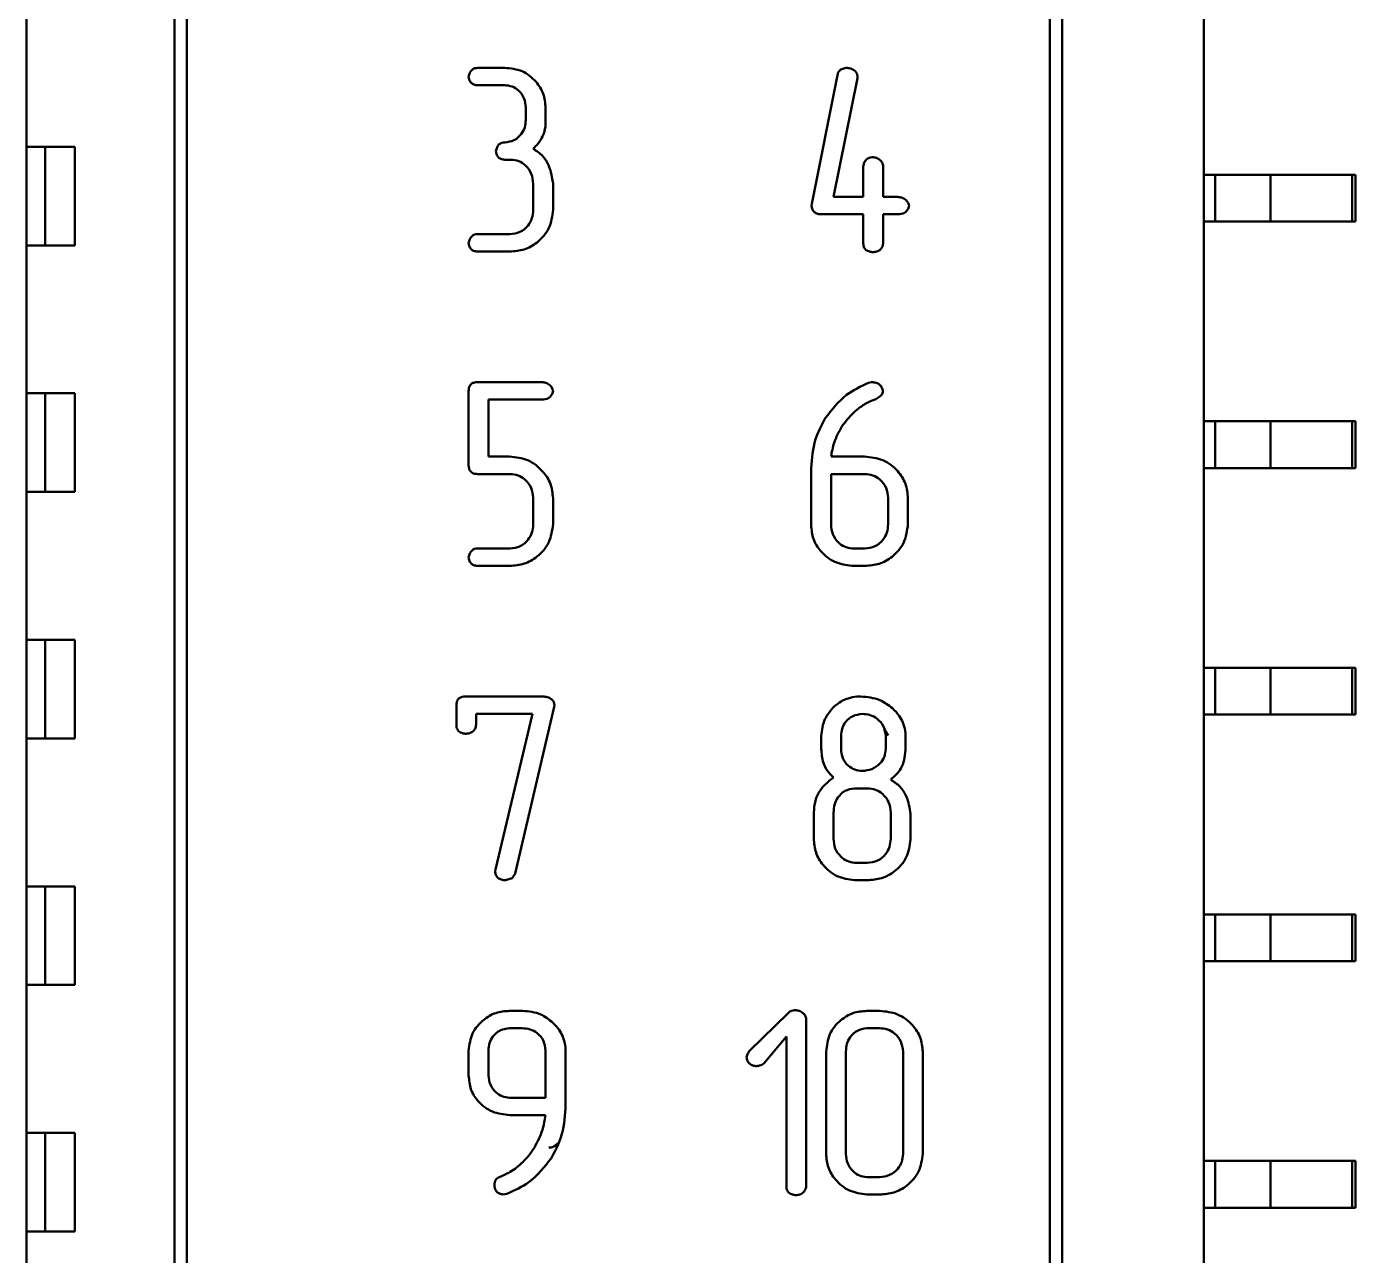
# Model space of a CAD drawing. Header units: inches. Extents: x 8 to 184, y 13 to 192.
# Drawn here: x 162.42 to 183.98, y 93.3 to 113.24 of the extents above; entities that cross this region are included whole.
import ezdxf

# ---------------------------------------------------------------- set-up
doc = ezdxf.new("R2010")
doc.units = ezdxf.units.IN
doc.header["$MEASUREMENT"] = 0

msp = doc.modelspace()

# ---------------------------------------------------------------- linework, layer by layer
at = {"color": 7, "linetype": 'Continuous', "lineweight": 50}
for p, q in [((181.52, 137.688), (181.52, 21.288)), ((164.82, 133.388), (164.82, 76.988)), ((179.22, 76.988), (179.22, 133.388)), ((165.02, 133.188), (165.02, 77.188)), ((179.02, 77.188), (179.02, 133.188)), ((162.42, 111.288), (162.42, 115.788)), ((169.742, 112.568), (170.178, 112.568)), ((175.631, 112.542), (175.713, 112.568)), ((175.16, 110.362), (175.576, 112.45)), ((175.9, 112.399), (175.51, 110.474)), ((175.903, 112.423), (175.9, 112.399)), ((170.178, 112.286), (169.742, 112.286)), ((170.519, 111.722), (170.519, 111.924)), ((170.842, 111.924), (170.842, 111.617)), ((170.842, 111.617), (170.828, 111.568)), ((163.203, 111.288), (162.42, 111.288)), ((162.42, 109.688), (162.42, 111.288)), ((162.72, 109.688), (162.72, 111.288)), ((163.203, 111.288), (163.203, 109.688)), ((170.278, 111.078), (170.178, 111.078)), ((175.996, 110.474), (175.996, 110.971)), ((176.318, 110.971), (176.318, 110.474)), ((181.705, 110.834), (181.52, 110.834)), ((181.52, 110.834), (181.705, 110.834)), ((181.705, 110.834), (181.52, 110.834)), ((181.52, 110.834), (181.705, 110.834)), ((181.705, 110.074), (181.705, 110.834)), ((182.424, 110.834), (183.75, 110.834)), ((183.75, 110.834), (182.424, 110.834)), ((183.93, 110.834), (182.604, 110.834)), ((182.604, 110.834), (183.93, 110.834)), ((182.604, 110.074), (182.604, 110.834)), ((183.75, 110.834), (183.78, 110.834)), ((183.78, 110.834), (183.75, 110.834)), ((183.93, 110.074), (183.93, 110.834)), ((183.98, 110.074), (183.98, 110.834)), ((170.64, 110.26), (170.64, 110.689)), ((170.962, 110.687), (170.962, 110.264)), ((175.51, 110.474), (175.996, 110.474)), ((176.318, 110.474), (176.554, 110.474)), ((175.157, 110.331), (175.16, 110.362)), ((175.996, 110.192), (175.302, 110.192)), ((175.996, 109.721), (175.996, 110.192)), ((176.318, 110.192), (176.318, 109.721)), ((176.554, 110.192), (176.318, 110.192)), ((181.705, 110.074), (181.52, 110.074)), ((183.93, 110.074), (182.604, 110.074)), ((169.738, 109.87), (170.261, 109.87)), ((162.42, 107.288), (162.42, 109.688)), ((163.203, 109.688), (162.42, 109.688)), ((170.258, 109.588), (169.737, 109.588)), ((169.737, 107.468), (170.778, 107.468)), ((176.08, 107.457), (176.131, 107.467)), ((163.203, 107.288), (162.42, 107.288)), ((162.42, 105.688), (162.42, 107.288)), ((162.72, 105.688), (162.72, 107.288)), ((163.203, 107.288), (163.203, 105.688)), ((169.593, 106.119), (169.593, 107.327)), ((169.915, 107.186), (169.915, 106.26)), ((170.777, 107.186), (169.915, 107.186)), ((176.112, 107.16), (176.027, 107.116)), ((176.154, 107.179), (176.112, 107.16)), ((176.198, 107.194), (176.154, 107.179)), ((181.705, 106.834), (181.52, 106.834)), ((181.52, 106.834), (181.705, 106.834)), ((181.705, 106.834), (181.52, 106.834)), ((181.52, 106.834), (181.705, 106.834)), ((181.705, 106.074), (181.705, 106.834)), ((182.424, 106.834), (183.75, 106.834)), ((183.75, 106.834), (182.424, 106.834)), ((182.604, 106.074), (182.604, 106.834)), ((183.93, 106.834), (182.604, 106.834)), ((182.604, 106.834), (183.93, 106.834)), ((183.75, 106.834), (183.78, 106.834)), ((183.78, 106.834), (183.75, 106.834)), ((183.93, 106.074), (183.93, 106.834)), ((183.98, 106.074), (183.98, 106.834)), ((169.915, 106.26), (170.256, 106.26)), ((175.472, 106.26), (176.014, 106.26)), ((170.264, 105.978), (169.738, 105.978)), ((175.15, 105.15), (175.15, 106.07)), ((175.472, 105.978), (175.472, 105.16)), ((176.02, 105.978), (175.472, 105.978)), ((181.705, 106.074), (181.52, 106.074)), ((183.93, 106.074), (182.604, 106.074)), ((162.42, 103.288), (162.42, 105.688)), ((163.203, 105.688), (162.42, 105.688)), ((170.64, 105.16), (170.64, 105.591)), ((170.962, 105.587), (170.962, 105.163)), ((176.399, 105.16), (176.399, 105.589)), ((176.721, 105.586), (176.721, 105.163)), ((169.738, 104.77), (170.264, 104.77)), ((175.811, 104.77), (176.02, 104.77)), ((170.26, 104.488), (169.737, 104.488)), ((176.019, 104.488), (175.812, 104.488)), ((163.203, 103.288), (162.42, 103.288)), ((162.42, 101.688), (162.42, 103.288)), ((162.72, 101.688), (162.72, 103.288)), ((163.203, 103.288), (163.203, 101.688)), ((181.705, 102.834), (181.52, 102.834)), ((181.52, 102.834), (181.705, 102.834)), ((181.705, 102.834), (181.52, 102.834)), ((181.52, 102.834), (181.705, 102.834)), ((181.705, 102.074), (181.705, 102.834)), ((182.424, 102.834), (183.75, 102.834)), ((183.75, 102.834), (182.424, 102.834)), ((183.93, 102.834), (182.604, 102.834)), ((182.604, 102.834), (183.93, 102.834)), ((182.604, 102.074), (182.604, 102.834)), ((183.75, 102.834), (183.78, 102.834)), ((183.78, 102.834), (183.75, 102.834)), ((183.93, 102.074), (183.93, 102.834)), ((183.98, 102.074), (183.98, 102.834)), ((169.393, 101.909), (169.393, 102.223)), ((169.539, 102.368), (170.798, 102.368)), ((170.979, 102.202), (170.35, 99.498)), ((170.984, 102.232), (170.979, 102.202)), ((175.71, 102.326), (175.819, 102.357)), ((175.819, 102.357), (175.89, 102.367)), ((175.89, 102.367), (175.955, 102.368)), ((169.715, 102.086), (169.715, 101.913)), ((170.626, 102.086), (169.715, 102.086)), ((170.029, 99.564), (170.626, 102.086)), ((181.705, 102.074), (181.52, 102.074)), ((183.93, 102.074), (182.604, 102.074)), ((176.399, 101.738), (176.334, 101.836)), ((176.638, 101.945), (176.669, 101.848)), ((176.669, 101.848), (176.682, 101.773)), ((176.682, 101.773), (176.682, 101.497)), ((162.42, 99.288), (162.42, 101.688)), ((163.203, 101.688), (162.42, 101.688)), ((175.313, 101.522), (175.313, 101.728)), ((175.635, 101.726), (175.635, 101.521)), ((176.36, 101.521), (176.36, 101.726)), ((176.061, 100.878), (175.853, 100.878)), ((175.192, 100.064), (175.192, 100.487)), ((175.514, 100.489), (175.514, 100.06)), ((176.44, 100.06), (176.44, 100.489)), ((176.762, 100.464), (176.762, 100.05)), ((175.853, 99.67), (176.061, 99.67)), ((170.024, 99.531), (170.029, 99.564)), ((170.297, 99.423), (170.191, 99.388)), ((163.203, 99.288), (162.42, 99.288)), ((162.42, 97.688), (162.42, 99.288)), ((162.72, 97.688), (162.72, 99.288)), ((163.203, 99.288), (163.203, 97.688)), ((176.061, 99.388), (175.853, 99.388)), ((181.705, 98.834), (181.52, 98.834)), ((181.52, 98.834), (181.705, 98.834)), ((181.705, 98.834), (181.52, 98.834)), ((181.52, 98.834), (181.705, 98.834)), ((181.705, 98.074), (181.705, 98.834)), ((182.424, 98.834), (183.75, 98.834)), ((183.75, 98.834), (182.424, 98.834)), ((182.604, 98.074), (182.604, 98.834)), ((183.93, 98.834), (182.604, 98.834)), ((182.604, 98.834), (183.93, 98.834)), ((183.75, 98.834), (183.78, 98.834)), ((183.78, 98.834), (183.75, 98.834)), ((183.93, 98.074), (183.93, 98.834)), ((183.98, 98.074), (183.98, 98.834)), ((181.705, 98.074), (181.52, 98.074)), ((183.93, 98.074), (182.604, 98.074)), ((162.42, 95.288), (162.42, 97.688)), ((163.203, 97.688), (162.42, 97.688)), ((170.256, 97.268), (170.464, 97.268)), ((174.144, 96.614), (174.781, 97.237)), ((176.053, 97.268), (176.26, 97.268)), ((175.07, 97.135), (175.07, 94.423)), ((170.463, 96.986), (170.254, 96.986)), ((171.12, 96.853), (171.151, 96.745)), ((174.748, 96.852), (174.382, 96.414)), ((174.748, 94.423), (174.748, 96.852)), ((176.26, 96.986), (176.051, 96.986)), ((169.593, 96.221), (169.593, 96.624)), ((169.915, 96.624), (169.915, 96.221)), ((170.842, 95.859), (170.842, 96.624)), ((171.151, 96.745), (171.164, 96.671)), ((171.164, 96.671), (171.164, 95.686)), ((175.392, 94.95), (175.392, 96.607)), ((175.714, 96.611), (175.714, 94.946)), ((176.64, 94.946), (176.64, 96.611)), ((176.962, 96.607), (176.962, 94.95)), ((170.254, 95.859), (170.842, 95.859)), ((170.842, 95.577), (170.26, 95.577)), ((163.203, 95.288), (162.42, 95.288)), ((162.42, 93.688), (162.42, 95.288)), ((162.72, 93.688), (162.72, 95.288)), ((163.203, 95.288), (163.203, 93.688)), ((170.267, 94.656), (170.346, 94.707)), ((170.346, 94.707), (170.37, 94.724)), ((170.37, 94.724), (170.419, 94.766)), ((181.705, 94.834), (181.52, 94.834)), ((181.52, 94.834), (181.705, 94.834)), ((181.705, 94.834), (181.52, 94.834)), ((181.52, 94.834), (181.705, 94.834)), ((181.705, 94.074), (181.705, 94.834)), ((182.424, 94.834), (183.75, 94.834)), ((183.75, 94.834), (182.424, 94.834)), ((183.93, 94.834), (182.604, 94.834)), ((182.604, 94.834), (183.93, 94.834)), ((182.604, 94.074), (182.604, 94.834)), ((183.75, 94.834), (183.78, 94.834)), ((183.78, 94.834), (183.75, 94.834)), ((183.93, 94.074), (183.93, 94.834)), ((183.98, 94.074), (183.98, 94.834)), ((176.051, 94.57), (176.26, 94.57)), ((170.212, 94.298), (170.155, 94.288)), ((176.26, 94.288), (176.053, 94.288)), ((181.705, 94.074), (181.52, 94.074)), ((183.93, 94.074), (182.604, 94.074)), ((162.42, 91.288), (162.42, 93.688)), ((163.203, 93.688), (162.42, 93.688))]:
    msp.add_line(p, q, dxfattribs=at)
at = {"color": 7, "linetype": 'Continuous', "lineweight": 50, "flags": 128}
for points in [[(182.604, 110.834), (182.534, 110.834), (182.449, 110.834), (182.348, 110.834), (182.235, 110.834), (182.112, 110.834), (181.981, 110.834), (181.844, 110.834), (181.705, 110.834)], [(181.705, 110.834), (181.817, 110.834), (181.926, 110.834), (182.031, 110.834), (182.129, 110.834), (182.22, 110.834), (182.3, 110.834), (182.369, 110.834), (182.424, 110.834)], [(182.424, 110.834), (182.369, 110.834), (182.3, 110.834), (182.22, 110.834), (182.129, 110.834), (182.031, 110.834), (181.926, 110.834), (181.817, 110.834), (181.705, 110.834)], [(181.705, 110.834), (181.844, 110.834), (181.981, 110.834), (182.112, 110.834), (182.235, 110.834), (182.348, 110.834), (182.449, 110.834), (182.534, 110.834), (182.604, 110.834)], [(183.98, 110.834), (183.979, 110.834), (183.977, 110.834), (183.973, 110.834), (183.967, 110.834), (183.96, 110.834), (183.952, 110.834), (183.941, 110.834), (183.93, 110.834)], [(183.93, 110.834), (183.941, 110.834), (183.952, 110.834), (183.96, 110.834), (183.967, 110.834), (183.973, 110.834), (183.977, 110.834), (183.979, 110.834), (183.98, 110.834)], [(182.604, 110.074), (182.534, 110.074), (182.449, 110.074), (182.348, 110.074), (182.235, 110.074), (182.112, 110.074), (181.981, 110.074), (181.844, 110.074), (181.705, 110.074)], [(183.98, 110.074), (183.979, 110.074), (183.977, 110.074), (183.973, 110.074), (183.967, 110.074), (183.96, 110.074), (183.952, 110.074), (183.941, 110.074), (183.93, 110.074)], [(182.604, 106.834), (182.534, 106.834), (182.449, 106.834), (182.348, 106.834), (182.235, 106.834), (182.112, 106.834), (181.981, 106.834), (181.844, 106.834), (181.705, 106.834)], [(181.705, 106.834), (181.817, 106.834), (181.926, 106.834), (182.031, 106.834), (182.129, 106.834), (182.22, 106.834), (182.3, 106.834), (182.369, 106.834), (182.424, 106.834)], [(182.424, 106.834), (182.369, 106.834), (182.3, 106.834), (182.22, 106.834), (182.129, 106.834), (182.031, 106.834), (181.926, 106.834), (181.817, 106.834), (181.705, 106.834)], [(181.705, 106.834), (181.844, 106.834), (181.981, 106.834), (182.112, 106.834), (182.235, 106.834), (182.348, 106.834), (182.449, 106.834), (182.534, 106.834), (182.604, 106.834)], [(183.98, 106.834), (183.979, 106.834), (183.977, 106.834), (183.973, 106.834), (183.967, 106.834), (183.96, 106.834), (183.952, 106.834), (183.941, 106.834), (183.93, 106.834)], [(183.93, 106.834), (183.941, 106.834), (183.952, 106.834), (183.96, 106.834), (183.967, 106.834), (183.973, 106.834), (183.977, 106.834), (183.979, 106.834), (183.98, 106.834)], [(182.604, 106.074), (182.534, 106.074), (182.449, 106.074), (182.348, 106.074), (182.235, 106.074), (182.112, 106.074), (181.981, 106.074), (181.844, 106.074), (181.705, 106.074)], [(183.98, 106.074), (183.979, 106.074), (183.977, 106.074), (183.973, 106.074), (183.967, 106.074), (183.96, 106.074), (183.952, 106.074), (183.941, 106.074), (183.93, 106.074)], [(182.604, 102.834), (182.534, 102.834), (182.449, 102.834), (182.348, 102.834), (182.235, 102.834), (182.112, 102.834), (181.981, 102.834), (181.844, 102.834), (181.705, 102.834)], [(181.705, 102.834), (181.817, 102.834), (181.926, 102.834), (182.031, 102.834), (182.129, 102.834), (182.22, 102.834), (182.3, 102.834), (182.369, 102.834), (182.424, 102.834)], [(182.424, 102.834), (182.369, 102.834), (182.3, 102.834), (182.22, 102.834), (182.129, 102.834), (182.031, 102.834), (181.926, 102.834), (181.817, 102.834), (181.705, 102.834)], [(181.705, 102.834), (181.844, 102.834), (181.981, 102.834), (182.112, 102.834), (182.235, 102.834), (182.348, 102.834), (182.449, 102.834), (182.534, 102.834), (182.604, 102.834)], [(183.98, 102.834), (183.979, 102.834), (183.977, 102.834), (183.973, 102.834), (183.967, 102.834), (183.96, 102.834), (183.952, 102.834), (183.941, 102.834), (183.93, 102.834)], [(183.93, 102.834), (183.941, 102.834), (183.952, 102.834), (183.96, 102.834), (183.967, 102.834), (183.973, 102.834), (183.977, 102.834), (183.979, 102.834), (183.98, 102.834)], [(182.604, 102.074), (182.534, 102.074), (182.449, 102.074), (182.348, 102.074), (182.235, 102.074), (182.112, 102.074), (181.981, 102.074), (181.844, 102.074), (181.705, 102.074)], [(183.98, 102.074), (183.979, 102.074), (183.977, 102.074), (183.973, 102.074), (183.967, 102.074), (183.96, 102.074), (183.952, 102.074), (183.941, 102.074), (183.93, 102.074)], [(182.604, 98.834), (182.534, 98.834), (182.449, 98.834), (182.348, 98.834), (182.235, 98.834), (182.112, 98.834), (181.981, 98.834), (181.844, 98.834), (181.705, 98.834)], [(181.705, 98.834), (181.817, 98.834), (181.926, 98.834), (182.031, 98.834), (182.129, 98.834), (182.22, 98.834), (182.3, 98.834), (182.369, 98.834), (182.424, 98.834)], [(182.424, 98.834), (182.369, 98.834), (182.3, 98.834), (182.22, 98.834), (182.129, 98.834), (182.031, 98.834), (181.926, 98.834), (181.817, 98.834), (181.705, 98.834)], [(181.705, 98.834), (181.844, 98.834), (181.981, 98.834), (182.112, 98.834), (182.235, 98.834), (182.348, 98.834), (182.449, 98.834), (182.534, 98.834), (182.604, 98.834)], [(183.98, 98.834), (183.979, 98.834), (183.977, 98.834), (183.973, 98.834), (183.967, 98.834), (183.96, 98.834), (183.952, 98.834), (183.941, 98.834), (183.93, 98.834)], [(183.93, 98.834), (183.941, 98.834), (183.952, 98.834), (183.96, 98.834), (183.967, 98.834), (183.973, 98.834), (183.977, 98.834), (183.979, 98.834), (183.98, 98.834)], [(182.604, 98.074), (182.534, 98.074), (182.449, 98.074), (182.348, 98.074), (182.235, 98.074), (182.112, 98.074), (181.981, 98.074), (181.844, 98.074), (181.705, 98.074)], [(183.98, 98.074), (183.979, 98.074), (183.977, 98.074), (183.973, 98.074), (183.967, 98.074), (183.96, 98.074), (183.952, 98.074), (183.941, 98.074), (183.93, 98.074)], [(182.604, 94.834), (182.534, 94.834), (182.449, 94.834), (182.348, 94.834), (182.235, 94.834), (182.112, 94.834), (181.981, 94.834), (181.844, 94.834), (181.705, 94.834)], [(181.705, 94.834), (181.817, 94.834), (181.926, 94.834), (182.031, 94.834), (182.129, 94.834), (182.22, 94.834), (182.3, 94.834), (182.369, 94.834), (182.424, 94.834)], [(182.424, 94.834), (182.369, 94.834), (182.3, 94.834), (182.22, 94.834), (182.129, 94.834), (182.031, 94.834), (181.926, 94.834), (181.817, 94.834), (181.705, 94.834)], [(181.705, 94.834), (181.844, 94.834), (181.981, 94.834), (182.112, 94.834), (182.235, 94.834), (182.348, 94.834), (182.449, 94.834), (182.534, 94.834), (182.604, 94.834)], [(183.98, 94.834), (183.979, 94.834), (183.977, 94.834), (183.973, 94.834), (183.967, 94.834), (183.96, 94.834), (183.952, 94.834), (183.941, 94.834), (183.93, 94.834)], [(183.93, 94.834), (183.941, 94.834), (183.952, 94.834), (183.96, 94.834), (183.967, 94.834), (183.973, 94.834), (183.977, 94.834), (183.979, 94.834), (183.98, 94.834)], [(182.604, 94.074), (182.534, 94.074), (182.449, 94.074), (182.348, 94.074), (182.235, 94.074), (182.112, 94.074), (181.981, 94.074), (181.844, 94.074), (181.705, 94.074)], [(183.98, 94.074), (183.979, 94.074), (183.977, 94.074), (183.973, 94.074), (183.967, 94.074), (183.96, 94.074), (183.952, 94.074), (183.941, 94.074), (183.93, 94.074)]]:
    msp.add_lwpolyline(points, dxfattribs=at)
at = {"color": 7, "linetype": 'Continuous', "lineweight": 50}
for points, knots in [([(169.593, 112.427), (169.599, 112.447), (169.609, 112.488), (169.644, 112.538), (169.692, 112.565), (169.726, 112.567), (169.742, 112.568)], [0, 0, 0, 0, 0.279125, 0.559357, 0.779447, 1, 1, 1, 1]), ([(170.178, 112.568), (170.275, 112.559), (170.469, 112.54), (170.684, 112.364), (170.82, 112.151), (170.834, 112), (170.842, 111.924)], [0, 0, 0, 0, 0.279799, 0.559293, 0.77965, 1, 1, 1, 1]), ([(175.713, 112.568), (175.738, 112.567), (175.787, 112.564), (175.848, 112.529), (175.894, 112.482), (175.9, 112.443), (175.903, 112.423)], [0, 0, 0, 0, 0.280543, 0.5601, 0.780672, 1, 1, 1, 1]), ([(169.633, 112.326), (169.62, 112.343), (169.598, 112.374), (169.595, 112.411), (169.593, 112.427)], [0, 0, 0, 0, 0.559614, 1, 1, 1, 1]), ([(175.576, 112.45), (175.581, 112.471), (175.591, 112.507), (175.619, 112.532), (175.631, 112.542)], [0, 0, 0, 0, 0.55976, 1, 1, 1, 1]), ([(169.742, 112.286), (169.72, 112.288), (169.679, 112.291), (169.647, 112.316), (169.633, 112.326)], [0, 0, 0, 0, 0.5600329, 1, 1, 1, 1]), ([(170.519, 111.924), (170.514, 111.976), (170.504, 112.08), (170.414, 112.199), (170.301, 112.275), (170.219, 112.283), (170.178, 112.286)], [0, 0, 0, 0, 0.279951, 0.559692, 0.779824, 1, 1, 1, 1]), ([(170.178, 111.36), (170.23, 111.367), (170.334, 111.38), (170.445, 111.481), (170.511, 111.6), (170.517, 111.682), (170.519, 111.722)], [0, 0, 0, 0, 0.279358, 0.55887, 0.779296, 1, 1, 1, 1]), ([(170.828, 111.568), (170.824, 111.546), (170.817, 111.507), (170.798, 111.472), (170.79, 111.456)], [0, 0, 0, 0, 0.558884, 1, 1, 1, 1]), ([(170.036, 111.219), (170.041, 111.239), (170.051, 111.279), (170.082, 111.328), (170.129, 111.357), (170.162, 111.359), (170.178, 111.36)], [0, 0, 0, 0, 0.278902, 0.559396, 0.779509, 1, 1, 1, 1]), ([(170.79, 111.456), (170.768, 111.415), (170.728, 111.341), (170.667, 111.283), (170.64, 111.257)], [0, 0, 0, 0, 0.559724, 1, 1, 1, 1]), ([(170.64, 111.257), (170.693, 111.221), (170.799, 111.149), (170.923, 110.95), (170.947, 110.787), (170.962, 110.687)], [0, 0, 0, 0, 0.2797716, 0.5609006, 1, 1, 1, 1]), ([(170.073, 111.119), (170.061, 111.136), (170.041, 111.167), (170.038, 111.203), (170.036, 111.219)], [0, 0, 0, 0, 0.55967, 1, 1, 1, 1]), ([(170.178, 111.078), (170.156, 111.08), (170.116, 111.083), (170.086, 111.108), (170.073, 111.119)], [0, 0, 0, 0, 0.55931, 1, 1, 1, 1]), ([(170.64, 110.689), (170.635, 110.744), (170.623, 110.855), (170.529, 110.983), (170.41, 111.066), (170.322, 111.074), (170.278, 111.078)], [0, 0, 0, 0, 0.279846, 0.559578, 0.779806, 1, 1, 1, 1]), ([(175.996, 110.971), (176, 110.992), (176.007, 111.033), (176.043, 111.08), (176.087, 111.113), (176.12, 111.117), (176.137, 111.118)], [0, 0, 0, 0, 0.278932, 0.559889, 0.779991, 1, 1, 1, 1]), ([(176.137, 111.118), (176.161, 111.117), (176.21, 111.113), (176.267, 111.075), (176.31, 111.028), (176.315, 110.99), (176.318, 110.971)], [0, 0, 0, 0, 0.280312, 0.560305, 0.780572, 1, 1, 1, 1]), ([(176.554, 110.474), (176.578, 110.472), (176.625, 110.469), (176.682, 110.432), (176.725, 110.387), (176.734, 110.351), (176.739, 110.333)], [0, 0, 0, 0, 0.280685, 0.560586, 0.781518, 1, 1, 1, 1]), ([(170.962, 110.264), (170.949, 110.162), (170.921, 109.959), (170.728, 109.738), (170.498, 109.606), (170.338, 109.594), (170.258, 109.588)], [0, 0, 0, 0, 0.279262, 0.559184, 0.779468, 1, 1, 1, 1]), ([(170.261, 109.87), (170.318, 109.877), (170.432, 109.891), (170.556, 109.998), (170.629, 110.126), (170.637, 110.215), (170.64, 110.26)], [0, 0, 0, 0, 0.2794404, 0.5591648, 0.7795237, 1, 1, 1, 1]), ([(175.302, 110.192), (175.281, 110.194), (175.239, 110.198), (175.191, 110.235), (175.161, 110.282), (175.158, 110.315), (175.157, 110.331)], [0, 0, 0, 0, 0.280062, 0.559041, 0.779422, 1, 1, 1, 1]), ([(176.739, 110.333), (176.733, 110.31), (176.719, 110.264), (176.656, 110.2), (176.593, 110.195), (176.554, 110.192)], [0, 0, 0, 0, 0.278989, 0.559966, 1, 1, 1, 1]), ([(169.593, 109.729), (169.598, 109.749), (169.608, 109.789), (169.641, 109.839), (169.689, 109.867), (169.722, 109.869), (169.738, 109.87)], [0, 0, 0, 0, 0.279134, 0.559447, 0.779548, 1, 1, 1, 1]), ([(169.631, 109.629), (169.619, 109.646), (169.597, 109.676), (169.595, 109.713), (169.593, 109.729)], [0, 0, 0, 0, 0.559596, 1, 1, 1, 1]), ([(169.737, 109.588), (169.715, 109.59), (169.675, 109.593), (169.645, 109.618), (169.631, 109.629)], [0, 0, 0, 0, 0.559539, 1, 1, 1, 1]), ([(176.044, 109.609), (176.028, 109.627), (175.999, 109.659), (175.997, 109.702), (175.996, 109.721)], [0, 0, 0, 0, 0.557839, 1, 1, 1, 1]), ([(176.137, 109.578), (176.119, 109.582), (176.087, 109.589), (176.057, 109.603), (176.044, 109.609)], [0, 0, 0, 0, 0.558819, 1, 1, 1, 1]), ([(176.263, 109.613), (176.241, 109.601), (176.202, 109.58), (176.157, 109.579), (176.137, 109.578)], [0, 0, 0, 0, 0.558198, 1, 1, 1, 1]), ([(176.318, 109.721), (176.313, 109.698), (176.305, 109.657), (176.276, 109.627), (176.263, 109.613)], [0, 0, 0, 0, 0.557781, 1, 1, 1, 1]), ([(169.593, 107.327), (169.594, 107.349), (169.597, 107.392), (169.634, 107.445), (169.687, 107.466), (169.72, 107.467), (169.737, 107.468)], [0, 0, 0, 0, 0.2808, 0.559031, 0.779307, 1, 1, 1, 1]), ([(170.778, 107.468), (170.802, 107.466), (170.849, 107.463), (170.905, 107.426), (170.948, 107.381), (170.958, 107.345), (170.962, 107.327)], [0, 0, 0, 0, 0.280682, 0.560635, 0.781536, 1, 1, 1, 1]), ([(175.379, 106.882), (175.485, 107.021), (175.674, 107.269), (175.956, 107.4), (176.08, 107.457)], [0, 0, 0, 0, 0.559388, 1, 1, 1, 1]), ([(176.131, 107.467), (176.156, 107.467), (176.204, 107.465), (176.264, 107.429), (176.303, 107.379), (176.31, 107.342), (176.314, 107.323)], [0, 0, 0, 0, 0.281096, 0.560039, 0.780779, 1, 1, 1, 1]), ([(170.962, 107.327), (170.956, 107.304), (170.943, 107.258), (170.879, 107.194), (170.816, 107.189), (170.777, 107.186)], [0, 0, 0, 0, 0.278989, 0.559966, 1, 1, 1, 1]), ([(176.314, 107.323), (176.311, 107.306), (176.305, 107.272), (176.26, 107.227), (176.221, 107.207), (176.198, 107.194)], [0, 0, 0, 0, 0.279363, 0.558747, 1, 1, 1, 1]), ([(175.883, 107.014), (175.834, 106.969), (175.747, 106.888), (175.679, 106.79), (175.649, 106.748)], [0, 0, 0, 0, 0.5596356, 1, 1, 1, 1]), ([(176.027, 107.116), (175.999, 107.099), (175.949, 107.067), (175.903, 107.03), (175.883, 107.014)], [0, 0, 0, 0, 0.559881, 1, 1, 1, 1]), ([(175.15, 106.07), (175.162, 106.231), (175.183, 106.518), (175.319, 106.77), (175.379, 106.882)], [0, 0, 0, 0, 0.5596369, 1, 1, 1, 1]), ([(175.649, 106.748), (175.601, 106.662), (175.515, 106.508), (175.486, 106.336), (175.472, 106.26)], [0, 0, 0, 0, 0.56077, 1, 1, 1, 1]), ([(169.738, 105.978), (169.716, 105.979), (169.673, 105.981), (169.619, 106.016), (169.596, 106.068), (169.594, 106.102), (169.593, 106.119)], [0, 0, 0, 0, 0.280789, 0.559199, 0.778961, 1, 1, 1, 1]), ([(170.256, 106.26), (170.358, 106.25), (170.562, 106.229), (170.788, 106.045), (170.938, 105.827), (170.954, 105.667), (170.962, 105.587)], [0, 0, 0, 0, 0.279808, 0.559436, 0.779811, 1, 1, 1, 1]), ([(176.014, 106.26), (176.116, 106.25), (176.321, 106.23), (176.55, 106.048), (176.697, 105.826), (176.713, 105.666), (176.721, 105.586)], [0, 0, 0, 0, 0.279838, 0.559437, 0.779754, 1, 1, 1, 1]), ([(170.64, 105.591), (170.634, 105.647), (170.622, 105.76), (170.52, 105.886), (170.397, 105.966), (170.308, 105.974), (170.264, 105.978)], [0, 0, 0, 0, 0.279791, 0.559487, 0.779721, 1, 1, 1, 1]), ([(176.399, 105.589), (176.393, 105.645), (176.38, 105.759), (176.279, 105.887), (176.154, 105.967), (176.065, 105.974), (176.02, 105.978)], [0, 0, 0, 0, 0.27972, 0.559466, 0.779721, 1, 1, 1, 1]), ([(170.962, 105.163), (170.948, 105.062), (170.919, 104.86), (170.727, 104.64), (170.499, 104.507), (170.339, 104.495), (170.26, 104.488)], [0, 0, 0, 0, 0.279209, 0.559269, 0.7795, 1, 1, 1, 1]), ([(170.264, 104.77), (170.321, 104.777), (170.434, 104.791), (170.557, 104.899), (170.63, 105.027), (170.637, 105.116), (170.64, 105.16)], [0, 0, 0, 0, 0.27935, 0.559131, 0.77949, 1, 1, 1, 1]), ([(175.812, 104.488), (175.715, 104.502), (175.521, 104.529), (175.307, 104.706), (175.17, 104.92), (175.157, 105.073), (175.15, 105.15)], [0, 0, 0, 0, 0.279299, 0.559437, 0.779721, 1, 1, 1, 1]), ([(175.472, 105.16), (175.477, 105.106), (175.486, 104.999), (175.576, 104.876), (175.686, 104.79), (175.769, 104.777), (175.811, 104.77)], [0, 0, 0, 0, 0.280257, 0.559914, 0.780397, 1, 1, 1, 1]), ([(176.721, 105.163), (176.707, 105.062), (176.679, 104.859), (176.488, 104.638), (176.259, 104.506), (176.099, 104.494), (176.019, 104.488)], [0, 0, 0, 0, 0.279251, 0.559189, 0.779448, 1, 1, 1, 1]), ([(176.02, 104.77), (176.077, 104.777), (176.19, 104.791), (176.314, 104.898), (176.388, 105.026), (176.395, 105.115), (176.399, 105.16)], [0, 0, 0, 0, 0.27944, 0.559165, 0.779524, 1, 1, 1, 1]), ([(169.593, 104.629), (169.598, 104.649), (169.608, 104.689), (169.641, 104.739), (169.689, 104.767), (169.722, 104.769), (169.738, 104.77)], [0, 0, 0, 0, 0.2791338, 0.559447, 0.7795482, 1, 1, 1, 1]), ([(169.631, 104.529), (169.619, 104.546), (169.597, 104.576), (169.595, 104.613), (169.593, 104.629)], [0, 0, 0, 0, 0.5595963, 1, 1, 1, 1]), ([(169.737, 104.488), (169.715, 104.49), (169.675, 104.493), (169.645, 104.518), (169.631, 104.529)], [0, 0, 0, 0, 0.5595385, 1, 1, 1, 1]), ([(169.393, 102.223), (169.395, 102.245), (169.397, 102.289), (169.434, 102.343), (169.487, 102.366), (169.522, 102.367), (169.539, 102.368)], [0, 0, 0, 0, 0.280756, 0.558846, 0.778845, 1, 1, 1, 1]), ([(170.798, 102.368), (170.822, 102.367), (170.87, 102.364), (170.93, 102.334), (170.974, 102.288), (170.981, 102.251), (170.984, 102.232)], [0, 0, 0, 0, 0.280945, 0.560826, 0.781187, 1, 1, 1, 1]), ([(175.498, 102.181), (175.534, 102.214), (175.598, 102.272), (175.676, 102.31), (175.71, 102.326)], [0, 0, 0, 0, 0.559855, 1, 1, 1, 1]), ([(175.955, 102.368), (176.062, 102.359), (176.253, 102.344), (176.403, 102.228), (176.47, 102.177)], [0, 0, 0, 0, 0.559723, 1, 1, 1, 1]), ([(175.313, 101.728), (175.324, 101.822), (175.345, 101.991), (175.452, 102.123), (175.498, 102.181)], [0, 0, 0, 0, 0.55876, 1, 1, 1, 1]), ([(175.979, 102.086), (175.927, 102.079), (175.824, 102.064), (175.709, 101.967), (175.643, 101.849), (175.638, 101.767), (175.635, 101.726)], [0, 0, 0, 0, 0.279228, 0.559031, 0.779258, 1, 1, 1, 1]), ([(176.36, 101.726), (176.353, 101.78), (176.338, 101.89), (176.232, 102.006), (176.108, 102.076), (176.022, 102.083), (175.979, 102.086)], [0, 0, 0, 0, 0.279238, 0.55915, 0.779568, 1, 1, 1, 1]), ([(176.47, 102.177), (176.508, 102.139), (176.577, 102.07), (176.62, 101.983), (176.638, 101.945)], [0, 0, 0, 0, 0.560033, 1, 1, 1, 1]), ([(169.442, 101.795), (169.426, 101.813), (169.397, 101.847), (169.394, 101.89), (169.393, 101.909)], [0, 0, 0, 0, 0.557902, 1, 1, 1, 1]), ([(169.534, 101.764), (169.516, 101.768), (169.484, 101.774), (169.455, 101.789), (169.442, 101.795)], [0, 0, 0, 0, 0.558944, 1, 1, 1, 1]), ([(169.663, 101.801), (169.64, 101.788), (169.6, 101.766), (169.554, 101.765), (169.534, 101.764)], [0, 0, 0, 0, 0.557799, 1, 1, 1, 1]), ([(169.715, 101.913), (169.711, 101.889), (169.704, 101.847), (169.675, 101.815), (169.663, 101.801)], [0, 0, 0, 0, 0.558224, 1, 1, 1, 1]), ([(175.514, 101.056), (175.478, 101.089), (175.404, 101.155), (175.331, 101.319), (175.32, 101.445), (175.313, 101.522)], [0, 0, 0, 0, 0.279366, 0.55994, 1, 1, 1, 1]), ([(175.635, 101.521), (175.639, 101.469), (175.648, 101.364), (175.74, 101.247), (175.853, 101.173), (175.935, 101.164), (175.975, 101.16)], [0, 0, 0, 0, 0.279972, 0.55936, 0.779758, 1, 1, 1, 1]), ([(175.975, 101.16), (176.03, 101.166), (176.14, 101.178), (176.267, 101.272), (176.348, 101.391), (176.356, 101.477), (176.36, 101.521)], [0, 0, 0, 0, 0.279799, 0.559715, 0.779823, 1, 1, 1, 1]), ([(176.682, 101.497), (176.669, 101.391), (176.645, 101.201), (176.503, 101.076), (176.44, 101.02)], [0, 0, 0, 0, 0.559134, 1, 1, 1, 1]), ([(175.192, 100.487), (175.197, 100.551), (175.208, 100.678), (175.305, 100.891), (175.435, 100.993), (175.514, 101.056)], [0, 0, 0, 0, 0.28086, 0.561768, 1, 1, 1, 1]), ([(176.44, 101.02), (176.493, 100.986), (176.598, 100.916), (176.722, 100.722), (176.747, 100.562), (176.762, 100.464)], [0, 0, 0, 0, 0.279796, 0.561041, 1, 1, 1, 1]), ([(175.853, 100.878), (175.799, 100.869), (175.693, 100.85), (175.582, 100.741), (175.522, 100.615), (175.517, 100.531), (175.514, 100.489)], [0, 0, 0, 0, 0.278696, 0.558752, 0.779321, 1, 1, 1, 1]), ([(176.44, 100.489), (176.434, 100.545), (176.422, 100.659), (176.32, 100.787), (176.195, 100.867), (176.106, 100.874), (176.061, 100.878)], [0, 0, 0, 0, 0.27972, 0.559466, 0.779721, 1, 1, 1, 1]), ([(175.853, 99.388), (175.755, 99.402), (175.56, 99.43), (175.346, 99.614), (175.211, 99.832), (175.198, 99.987), (175.192, 100.064)], [0, 0, 0, 0, 0.27923, 0.559319, 0.779621, 1, 1, 1, 1]), ([(175.514, 100.06), (175.519, 100.006), (175.528, 99.899), (175.618, 99.776), (175.728, 99.69), (175.811, 99.677), (175.853, 99.67)], [0, 0, 0, 0, 0.280257, 0.559914, 0.780397, 1, 1, 1, 1]), ([(176.061, 99.67), (176.118, 99.677), (176.232, 99.691), (176.356, 99.798), (176.429, 99.926), (176.437, 100.015), (176.44, 100.06)], [0, 0, 0, 0, 0.2794404, 0.5591648, 0.7795237, 1, 1, 1, 1]), ([(176.762, 100.05), (176.749, 99.949), (176.721, 99.748), (176.527, 99.533), (176.298, 99.405), (176.14, 99.394), (176.061, 99.388)], [0, 0, 0, 0, 0.279192, 0.559095, 0.77936, 1, 1, 1, 1]), ([(170.073, 99.421), (170.057, 99.438), (170.028, 99.47), (170.025, 99.512), (170.024, 99.531)], [0, 0, 0, 0, 0.558142, 1, 1, 1, 1]), ([(170.191, 99.388), (170.168, 99.389), (170.126, 99.392), (170.089, 99.412), (170.073, 99.421)], [0, 0, 0, 0, 0.559964, 1, 1, 1, 1]), ([(170.35, 99.498), (170.34, 99.484), (170.323, 99.459), (170.305, 99.434), (170.297, 99.423)], [0, 0, 0, 0, 0.559861, 1, 1, 1, 1]), ([(169.593, 96.624), (169.606, 96.72), (169.631, 96.912), (169.814, 97.121), (170.029, 97.25), (170.181, 97.262), (170.256, 97.268)], [0, 0, 0, 0, 0.279308, 0.55926, 0.77956, 1, 1, 1, 1]), ([(170.464, 97.268), (170.568, 97.259), (170.754, 97.243), (170.897, 97.126), (170.96, 97.074)], [0, 0, 0, 0, 0.559544, 1, 1, 1, 1]), ([(174.781, 97.237), (174.797, 97.25), (174.827, 97.274), (174.865, 97.277), (174.881, 97.278)], [0, 0, 0, 0, 0.559373, 1, 1, 1, 1]), ([(174.881, 97.278), (174.906, 97.277), (174.955, 97.274), (175.014, 97.238), (175.059, 97.192), (175.066, 97.154), (175.07, 97.135)], [0, 0, 0, 0, 0.280858, 0.560816, 0.781167, 1, 1, 1, 1]), ([(175.392, 96.607), (175.404, 96.704), (175.429, 96.898), (175.607, 97.114), (175.823, 97.248), (175.976, 97.261), (176.053, 97.268)], [0, 0, 0, 0, 0.279442, 0.559394, 0.77964, 1, 1, 1, 1]), ([(176.26, 97.268), (176.36, 97.258), (176.562, 97.237), (176.788, 97.059), (176.938, 96.844), (176.954, 96.686), (176.962, 96.607)], [0, 0, 0, 0, 0.279866, 0.559532, 0.77988, 1, 1, 1, 1]), ([(170.96, 97.074), (170.996, 97.037), (171.061, 96.972), (171.102, 96.889), (171.12, 96.853)], [0, 0, 0, 0, 0.560053, 1, 1, 1, 1]), ([(170.254, 96.986), (170.202, 96.979), (170.099, 96.964), (169.986, 96.865), (169.923, 96.746), (169.918, 96.665), (169.915, 96.624)], [0, 0, 0, 0, 0.279125, 0.559113, 0.779411, 1, 1, 1, 1]), ([(170.842, 96.624), (170.835, 96.679), (170.821, 96.788), (170.716, 96.906), (170.592, 96.977), (170.506, 96.983), (170.463, 96.986)], [0, 0, 0, 0, 0.2794567, 0.5590807, 0.7793861, 1, 1, 1, 1]), ([(176.051, 96.986), (175.999, 96.978), (175.895, 96.96), (175.784, 96.856), (175.722, 96.734), (175.717, 96.652), (175.714, 96.611)], [0, 0, 0, 0, 0.27873, 0.558894, 0.779398, 1, 1, 1, 1]), ([(176.64, 96.611), (176.633, 96.666), (176.62, 96.778), (176.514, 96.898), (176.392, 96.975), (176.304, 96.983), (176.26, 96.986)], [0, 0, 0, 0, 0.279359, 0.559253, 0.779619, 1, 1, 1, 1]), ([(174.103, 96.519), (174.109, 96.537), (174.118, 96.571), (174.136, 96.601), (174.144, 96.614)], [0, 0, 0, 0, 0.558384, 1, 1, 1, 1]), ([(174.254, 96.373), (174.232, 96.375), (174.188, 96.38), (174.138, 96.419), (174.108, 96.467), (174.105, 96.502), (174.103, 96.519)], [0, 0, 0, 0, 0.279644, 0.559875, 0.780052, 1, 1, 1, 1]), ([(174.382, 96.414), (174.36, 96.4), (174.321, 96.375), (174.274, 96.373), (174.254, 96.373)], [0, 0, 0, 0, 0.5581185, 1, 1, 1, 1]), ([(170.26, 95.577), (170.163, 95.587), (169.969, 95.608), (169.749, 95.779), (169.613, 95.993), (169.6, 96.145), (169.593, 96.221)], [0, 0, 0, 0, 0.279812, 0.559516, 0.779715, 1, 1, 1, 1]), ([(169.915, 96.221), (169.92, 96.169), (169.931, 96.066), (170.023, 95.951), (170.133, 95.874), (170.214, 95.864), (170.254, 95.859)], [0, 0, 0, 0, 0.279934, 0.559426, 0.779993, 1, 1, 1, 1]), ([(170.659, 95.05), (170.708, 95.143), (170.795, 95.31), (170.827, 95.496), (170.842, 95.577)], [0, 0, 0, 0, 0.560769, 1, 1, 1, 1]), ([(171.164, 95.686), (171.151, 95.526), (171.127, 95.238), (170.99, 94.985), (170.93, 94.874)], [0, 0, 0, 0, 0.559511, 1, 1, 1, 1]), ([(171.047, 95.124), (171.016, 95.097), (170.97, 95.057), (170.91, 95.049), (170.891, 95.047)], [0, 0, 0, 0, 0.6793317, 1, 1, 1, 1]), ([(170.93, 94.874), (170.821, 94.735), (170.626, 94.485), (170.339, 94.355), (170.212, 94.298)], [0, 0, 0, 0, 0.5591189, 1, 1, 1, 1]), ([(170.419, 94.766), (170.469, 94.814), (170.56, 94.9), (170.629, 95.004), (170.659, 95.05)], [0, 0, 0, 0, 0.559709, 1, 1, 1, 1]), ([(176.053, 94.288), (175.956, 94.302), (175.763, 94.329), (175.548, 94.507), (175.412, 94.72), (175.399, 94.873), (175.392, 94.95)], [0, 0, 0, 0, 0.279265, 0.559427, 0.779698, 1, 1, 1, 1]), ([(175.714, 94.946), (175.719, 94.893), (175.729, 94.788), (175.819, 94.669), (175.929, 94.587), (176.01, 94.576), (176.051, 94.57)], [0, 0, 0, 0, 0.280159, 0.559782, 0.780273, 1, 1, 1, 1]), ([(176.962, 94.95), (176.948, 94.85), (176.919, 94.649), (176.725, 94.433), (176.497, 94.306), (176.339, 94.294), (176.26, 94.288)], [0, 0, 0, 0, 0.27908, 0.559075, 0.779375, 1, 1, 1, 1]), ([(176.26, 94.57), (176.316, 94.577), (176.427, 94.591), (176.553, 94.69), (176.629, 94.814), (176.637, 94.902), (176.64, 94.946)], [0, 0, 0, 0, 0.2796251, 0.5595187, 0.7797018, 1, 1, 1, 1]), ([(170.104, 94.576), (170.135, 94.589), (170.191, 94.613), (170.244, 94.643), (170.267, 94.656)], [0, 0, 0, 0, 0.5598357, 1, 1, 1, 1]), ([(170.01, 94.44), (170.012, 94.456), (170.014, 94.49), (170.034, 94.534), (170.067, 94.562), (170.091, 94.571), (170.104, 94.576)], [0, 0, 0, 0, 0.280171, 0.560161, 0.77969, 1, 1, 1, 1]), ([(170.049, 94.33), (170.037, 94.349), (170.016, 94.383), (170.012, 94.422), (170.01, 94.44)], [0, 0, 0, 0, 0.55987, 1, 1, 1, 1]), ([(170.155, 94.288), (170.134, 94.293), (170.096, 94.301), (170.064, 94.321), (170.049, 94.33)], [0, 0, 0, 0, 0.558391, 1, 1, 1, 1]), ([(174.796, 94.309), (174.78, 94.327), (174.751, 94.36), (174.749, 94.404), (174.748, 94.423)], [0, 0, 0, 0, 0.557787, 1, 1, 1, 1]), ([(174.889, 94.278), (174.871, 94.282), (174.839, 94.289), (174.809, 94.303), (174.796, 94.309)], [0, 0, 0, 0, 0.558944, 1, 1, 1, 1]), ([(175.016, 94.314), (174.994, 94.302), (174.954, 94.279), (174.909, 94.278), (174.889, 94.278)], [0, 0, 0, 0, 0.557708, 1, 1, 1, 1]), ([(175.07, 94.423), (175.065, 94.4), (175.057, 94.358), (175.028, 94.328), (175.016, 94.314)], [0, 0, 0, 0, 0.558018, 1, 1, 1, 1])]:
    msp.add_open_spline(points, degree=3, knots=knots, dxfattribs=at)

doc.saveas('drawing.dxf')
